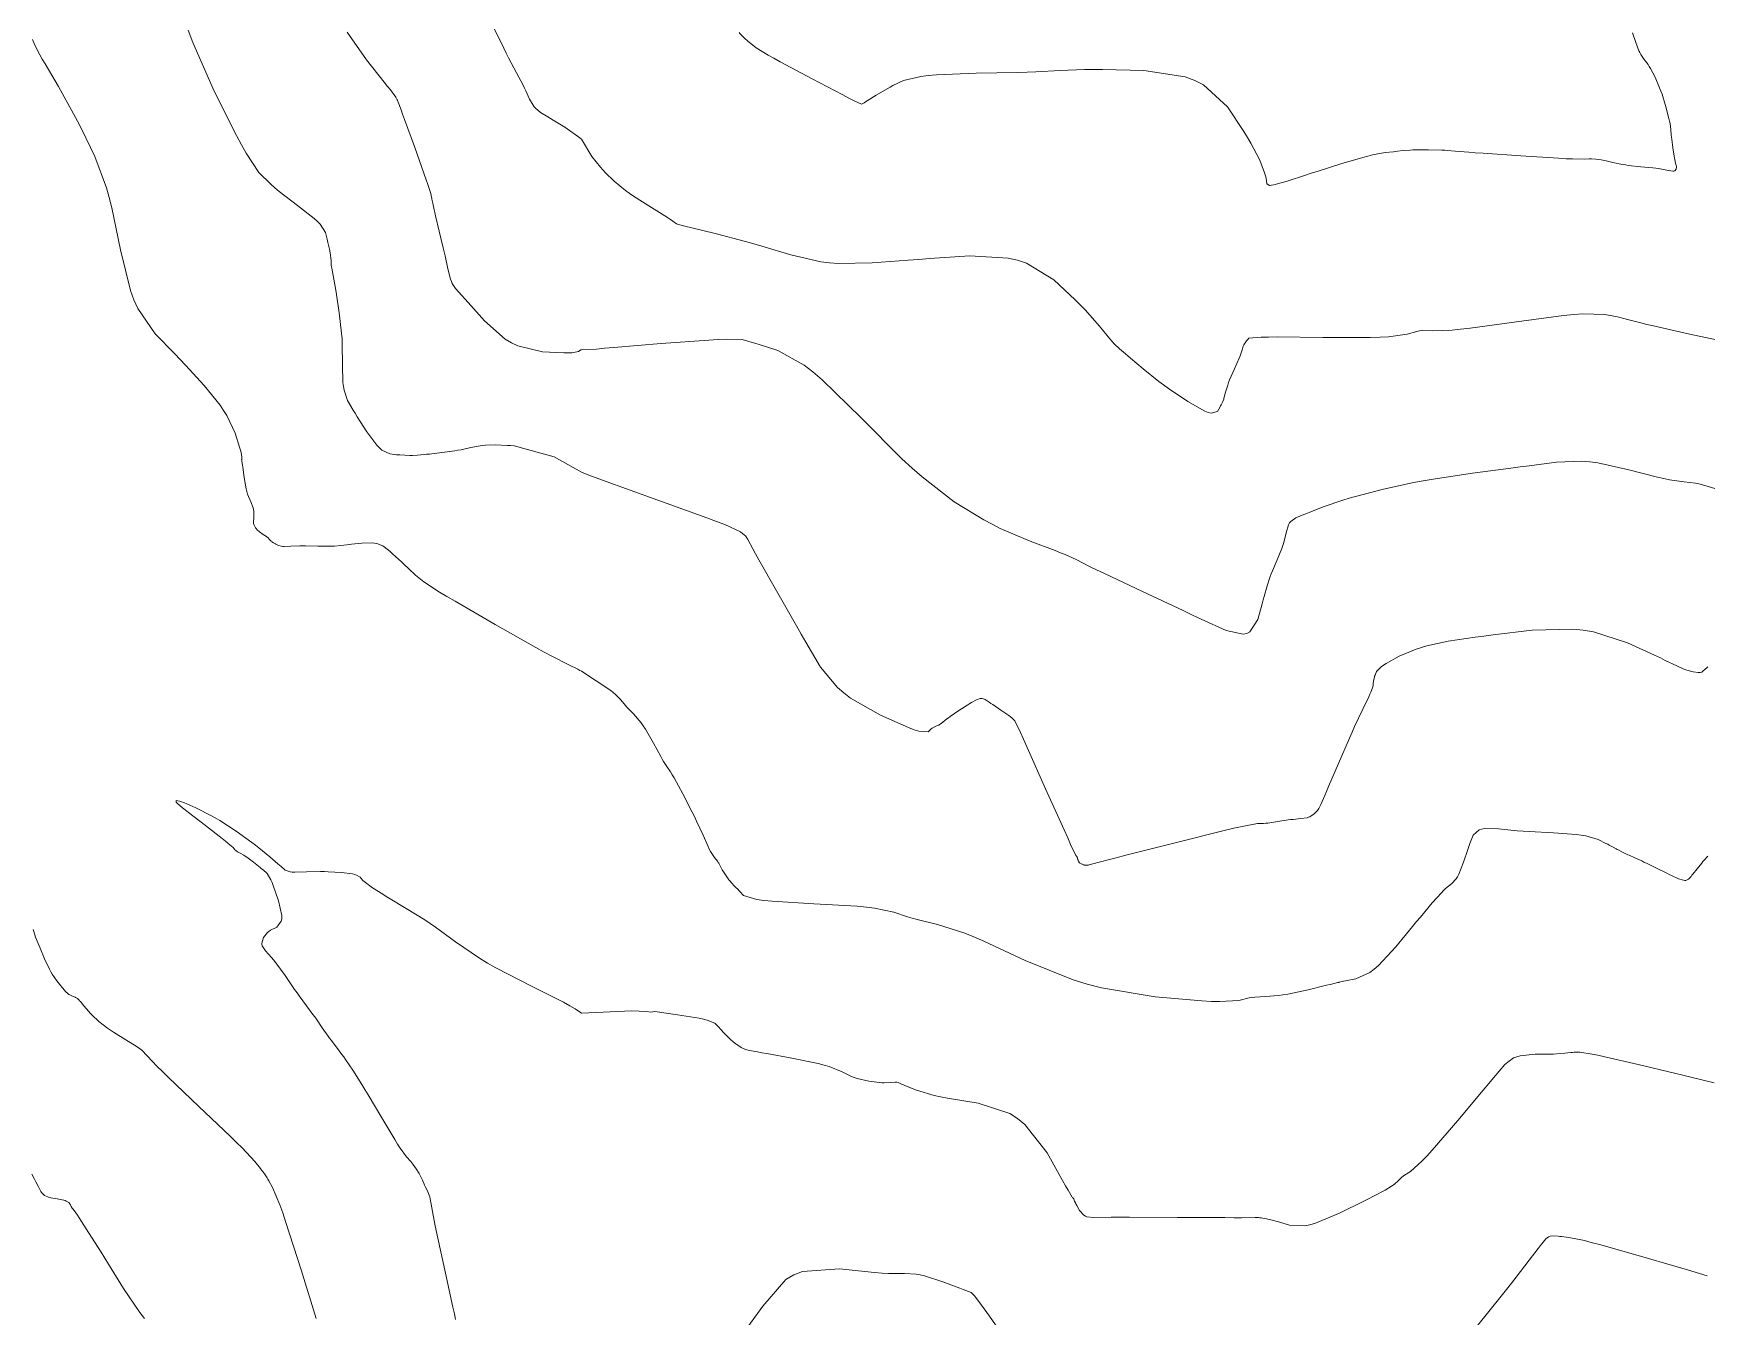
# Model space of a CAD drawing. Header units: millimetres. Extents: x 837477 to 838477, y 1189014 to 1191014.
# Drawn here: x 837934.6 to 838134.3, y 1189765.8 to 1189918.9 of the extents above; entities that cross this region are included whole.
import ezdxf

# ---------------------------------------------------------------- set-up
doc = ezdxf.new("R2010")
doc.units = ezdxf.units.MM
doc.header["$LTSCALE"] = 0.3
doc.layers.add('COTAS 10', color=252, linetype='Continuous', lineweight=9)

msp = doc.modelspace()

# ---------------------------------------------------------------- linework, layer by layer
at = {"layer": 'COTAS 10'}
for points in [[(837934.479, 1189918.184), (837934.768, 1189917.525), (837935.376, 1189916.354), (837935.656, 1189915.854), (837935.984, 1189915.277), (837937.571, 1189912.561), (837939.395, 1189909.328), (837939.873, 1189908.426), (837940.338, 1189907.521), (837941.92, 1189904.228), (837943.305, 1189900.502), (837943.647, 1189899.324), (837943.97, 1189898.082), (837944.988, 1189893.068), (837946.172, 1189888.232), (837946.6, 1189887.102), (837947.073, 1189886.063), (837949.142, 1189883.068), (837951.467, 1189880.658), (837952.1, 1189879.988), (837952.729, 1189879.317), (837954.961, 1189876.884), (837956.869, 1189874.528), (837957.292, 1189873.905), (837957.67, 1189873.294), (837958.658, 1189871.198), (837959.206, 1189869.531), (837959.307, 1189869.192), (837959.386, 1189868.907), (837959.488, 1189868.318), (837959.457, 1189868.11), (837959.453, 1189868.065), (837959.451, 1189868.026), (837959.458, 1189867.927), (837959.515, 1189867.58), (837959.544, 1189867.383), (837959.578, 1189867.143), (837959.75, 1189865.913), (837959.997, 1189864.549), (837960.079, 1189864.224), (837960.166, 1189863.922), (837960.532, 1189863.024), (837960.832, 1189862.288), (837960.879, 1189862.088), (837960.91, 1189861.891), (837960.89, 1189861.192), (837960.845, 1189860.576), (837960.86, 1189860.43), (837960.887, 1189860.295), (837961.086, 1189859.896), (837961.398, 1189859.578), (837961.497, 1189859.494), (837961.6, 1189859.411), (837962.02, 1189859.125), (837962.414, 1189858.865), (837962.502, 1189858.798), (837962.581, 1189858.734), (837962.79, 1189858.524), (837962.953, 1189858.342), (837963.002, 1189858.296), (837963.054, 1189858.251), (837963.258, 1189858.108), (837963.477, 1189857.978), (837963.539, 1189857.943), (837963.601, 1189857.909), (837963.829, 1189857.785), (837964.198, 1189857.699), (837964.35, 1189857.688), (837964.522, 1189857.682), (837965.325, 1189857.706), (837966.392, 1189857.745), (837966.731, 1189857.749), (837967.09, 1189857.749), (837968.545, 1189857.726), (837969.926, 1189857.708), (837970.238, 1189857.712), (837970.52, 1189857.72), (837971.283, 1189857.782), (837972.012, 1189857.88), (837972.272, 1189857.911), (837972.558, 1189857.944), (837973.799, 1189858.074), (837975.04, 1189858.112), (837975.325, 1189858.086), (837975.585, 1189858.045), (837976.314, 1189857.764), (837976.994, 1189857.235), (837977.224, 1189857.036), (837977.472, 1189856.815), (837978.516, 1189855.828), (837979.634, 1189854.775), (837979.929, 1189854.512), (837980.216, 1189854.261), (837981.198, 1189853.457), (837983.074, 1189852.236), (837983.926, 1189851.722), (837984.921, 1189851.131), (837989.713, 1189848.363), (837994.548, 1189845.636), (837995.571, 1189845.071), (837996.457, 1189844.588), (837998.514, 1189843.532), (837999.575, 1189843.02), (837999.832, 1189842.881), (838000, 1189842.785), (838003.511, 1189840.49), (838003.806, 1189840.24), (838004.062, 1189840.015), (838004.653, 1189839.411), (838005.096, 1189838.883), (838005.257, 1189838.706), (838005.436, 1189838.517), (838006.22, 1189837.721), (838007.133, 1189836.643), (838007.393, 1189836.275), (838007.656, 1189835.877), (838008.628, 1189834.187), (838009.474, 1189832.617), (838009.656, 1189832.294), (838009.816, 1189832.02), (838010.205, 1189831.433), (838010.645, 1189830.764), (838010.836, 1189830.438), (838011.058, 1189830.05), (838012.107, 1189828.142), (838013.235, 1189825.981), (838013.506, 1189825.434), (838013.759, 1189824.91), (838014.521, 1189823.204), (838015.121, 1189821.851), (838015.271, 1189821.55), (838015.414, 1189821.28), (838015.873, 1189820.571), (838016.236, 1189820.099), (838016.318, 1189819.978), (838016.393, 1189819.863), (838016.597, 1189819.484), (838016.796, 1189819.099), (838016.867, 1189818.98), (838016.945, 1189818.855), (838017.285, 1189818.36), (838017.616, 1189817.907), (838017.689, 1189817.81), (838017.754, 1189817.724), (838017.92, 1189817.515), (838018.061, 1189817.36), (838018.111, 1189817.309), (838018.165, 1189817.255), (838018.397, 1189817.029), (838018.704, 1189816.724), (838018.806, 1189816.619), (838018.914, 1189816.506), (838019.365, 1189816.026), (838020.954, 1189815.548), (838021.78, 1189815.437), (838022.773, 1189815.334), (838027.755, 1189815.037), (838032.911, 1189814.739), (838034.014, 1189814.636), (838034.977, 1189814.524), (838037.282, 1189814.044), (838038.929, 1189813.488), (838039.476, 1189813.327), (838040.063, 1189813.164), (838042.513, 1189812.551), (838045.767, 1189811.51), (838046.861, 1189811.076), (838048.038, 1189810.58), (838052.986, 1189808.265), (838058.703, 1189805.94), (838060.366, 1189805.437), (838062.062, 1189804.996), (838068.477, 1189803.915), (838074.049, 1189803.439), (838075.215, 1189803.379), (838076.218, 1189803.35), (838078.477, 1189803.506), (838079.687, 1189803.793), (838080.029, 1189803.847), (838080.373, 1189803.889), (838081.638, 1189803.95), (838083.2, 1189804.069), (838083.731, 1189804.149), (838084.305, 1189804.248), (838086.737, 1189804.776), (838088.934, 1189805.307), (838089.36, 1189805.409), (838089.708, 1189805.492), (838090.308, 1189805.625), (838090.383, 1189805.634), (838090.401, 1189805.638), (838090.416, 1189805.642), (838090.461, 1189805.661), (838090.787, 1189805.738), (838090.98, 1189805.778), (838091.218, 1189805.827), (838092.449, 1189806.074), (838094.103, 1189806.841), (838094.607, 1189807.217), (838095.132, 1189807.665), (838097.196, 1189809.876), (838099.201, 1189812.311), (838099.688, 1189812.899), (838100.147, 1189813.451), (838101.558, 1189815.133), (838102.652, 1189816.358), (838102.91, 1189816.62), (838103.15, 1189816.85), (838103.853, 1189817.402), (838104.424, 1189818.003), (838104.58, 1189818.263), (838104.734, 1189818.564), (838105.283, 1189819.987), (838105.791, 1189821.511), (838105.921, 1189821.875), (838106.045, 1189822.213), (838106.451, 1189823.227), (838107.143, 1189823.859), (838107.447, 1189823.957), (838107.8, 1189824.022), (838109.484, 1189823.979), (838111.704, 1189823.747), (838112.396, 1189823.693), (838113.122, 1189823.644), (838116.02, 1189823.501), (838118.737, 1189823.308), (838119.347, 1189823.226), (838119.896, 1189823.132), (838121.368, 1189822.693), (838122.294, 1189822.237), (838122.5, 1189822.133), (838122.683, 1189822.039), (838123.158, 1189821.781), (838123.52, 1189821.577), (838123.632, 1189821.517), (838123.748, 1189821.456), (838124.207, 1189821.223), (838124.739, 1189820.968), (838124.902, 1189820.893), (838125.07, 1189820.816), (838125.732, 1189820.52), (838126.559, 1189820.14), (838126.831, 1189820.009), (838127.122, 1189819.868), (838128.33, 1189819.267), (838129.54, 1189818.667), (838129.833, 1189818.527), (838130.107, 1189818.399), (838130.942, 1189818.027), (838131.563, 1189817.835), (838131.701, 1189817.82), (838131.824, 1189817.822), (838132.149, 1189817.963), (838132.448, 1189818.307), (838132.555, 1189818.436), (838132.672, 1189818.58), (838133.185, 1189819.22), (838133.732, 1189819.898), (838133.87, 1189820.065), (838134.003, 1189820.224), (838134.439, 1189820.722)], [(838134.446, 1189843.328), (838134.036, 1189842.968), (838133.952, 1189842.892), (838133.881, 1189842.825), (838133.73, 1189842.669), (838133.529, 1189842.621), (838133.425, 1189842.624), (838133.302, 1189842.633), (838132.685, 1189842.722), (838131.931, 1189842.909), (838131.721, 1189842.98), (838131.51, 1189843.059), (838130.743, 1189843.413), (838129.375, 1189844.087), (838128.785, 1189844.368), (838128.104, 1189844.69), (838124.879, 1189846.19), (838120.805, 1189847.496), (838119.588, 1189847.695), (838118.332, 1189847.823), (838113.473, 1189847.696), (838108.83, 1189847.136), (838107.71, 1189846.99), (838106.662, 1189846.849), (838103.473, 1189846.371), (838100.919, 1189845.821), (838100.27, 1189845.634), (838099.646, 1189845.431), (838097.606, 1189844.571), (838096.054, 1189843.711), (838095.738, 1189843.509), (838095.471, 1189843.322), (838094.92, 1189842.774), (838094.726, 1189842.33), (838094.685, 1189842.208), (838094.649, 1189842.087), (838094.565, 1189841.656), (838094.516, 1189841.268), (838094.503, 1189841.175), (838094.489, 1189841.087), (838094.437, 1189840.821), (838094.225, 1189840.292), (838094.111, 1189840.038), (838093.972, 1189839.738), (838093.267, 1189838.268), (838092.297, 1189836.194), (838091.99, 1189835.514), (838091.667, 1189834.786), (838090.362, 1189831.775), (838089.184, 1189829.011), (838088.94, 1189828.44), (838088.732, 1189827.953), (838088.28, 1189826.893), (838088.021, 1189826.407), (838087.935, 1189826.281), (838087.844, 1189826.159), (838087.462, 1189825.749), (838086.961, 1189825.429), (838086.794, 1189825.364), (838086.615, 1189825.308), (838085.868, 1189825.192), (838084.944, 1189825.108), (838084.654, 1189825.073), (838084.349, 1189825.033), (838083.124, 1189824.845), (838081.951, 1189824.672), (838081.678, 1189824.641), (838081.429, 1189824.618), (838080.718, 1189824.594), (838078.864, 1189824.259), (838077.894, 1189824.039), (838076.726, 1189823.764), (838070.857, 1189822.313), (838064.998, 1189820.826), (838063.835, 1189820.528), (838062.872, 1189820.281), (838061.056, 1189819.801), (838060.611, 1189819.679), (838060.512, 1189819.657), (838060.425, 1189819.641), (838060.199, 1189819.623), (838060.028, 1189819.658), (838059.975, 1189819.675), (838059.92, 1189819.695), (838059.703, 1189819.791), (838059.514, 1189819.889), (838059.478, 1189819.909), (838059.448, 1189819.927), (838059.397, 1189819.969), (838059.392, 1189819.993), (838059.39, 1189820.005), (838059.388, 1189820.027), (838059.38, 1189820.056), (838059.375, 1189820.067), (838059.369, 1189820.079), (838059.336, 1189820.133), (838059.3, 1189820.194), (838059.291, 1189820.21), (838059.283, 1189820.225), (838059.258, 1189820.28), (838059.237, 1189820.341), (838059.231, 1189820.361), (838059.225, 1189820.383), (838059.201, 1189820.472), (838059.158, 1189820.583), (838059.14, 1189820.618), (838059.119, 1189820.655), (838059.021, 1189820.805), (838058.397, 1189822.125), (838058.045, 1189822.9), (838057.615, 1189823.852), (838055.416, 1189828.769), (838053.207, 1189833.704), (838052.771, 1189834.668), (838052.411, 1189835.457), (838051.748, 1189836.853), (838051.391, 1189837.209), (838051.225, 1189837.343), (838051.03, 1189837.491), (838050.082, 1189838.156), (838049.1, 1189838.811), (838048.883, 1189838.954), (838048.691, 1189839.08), (838048.196, 1189839.396), (838047.834, 1189839.522), (838047.725, 1189839.527), (838047.613, 1189839.521), (838047.176, 1189839.392), (838046.57, 1189839.065), (838046.351, 1189838.934), (838046.109, 1189838.784), (838045.052, 1189838.096), (838044.027, 1189837.395), (838043.807, 1189837.238), (838043.614, 1189837.097), (838043.144, 1189836.718), (838042.84, 1189836.474), (838042.752, 1189836.417), (838042.661, 1189836.365), (838042.319, 1189836.216), (838041.959, 1189836.044), (838041.858, 1189835.978), (838041.757, 1189835.903), (838041.383, 1189835.565), (838040.282, 1189835.628), (838039.722, 1189835.807), (838039.051, 1189836.055), (838035.703, 1189837.532), (838032.129, 1189839.591), (838031.315, 1189840.206), (838030.577, 1189840.84), (838028.544, 1189843.291), (838026.804, 1189846.252), (838026.25, 1189847.207), (838025.665, 1189848.221), (838023.291, 1189852.372), (838021.198, 1189856.074), (838020.789, 1189856.805), (838020.455, 1189857.409), (838019.867, 1189858.526), (838019.667, 1189858.84), (838019.579, 1189858.938), (838019.476, 1189859.039), (838018.982, 1189859.445), (838017.112, 1189860.284), (838016.14, 1189860.66), (838014.972, 1189861.098), (838009.116, 1189863.196), (838002.516, 1189865.577), (838000.879, 1189866.194), (838000, 1189866.532), (837996.741, 1189868.379), (837991.967, 1189869.677), (837991.539, 1189869.712), (837991.127, 1189869.743), (837989.769, 1189869.806), (837988.553, 1189869.774), (837988.23, 1189869.744), (837987.913, 1189869.705), (837986.819, 1189869.488), (837985.642, 1189869.226), (837985.273, 1189869.159), (837984.885, 1189869.094), (837983.326, 1189868.88), (837981.858, 1189868.712), (837981.527, 1189868.677), (837981.228, 1189868.647), (837980.423, 1189868.578), (837979.835, 1189868.553), (837979.674, 1189868.55), (837979.514, 1189868.549), (837978.941, 1189868.56), (837978.317, 1189868.599), (837978.125, 1189868.615), (837977.924, 1189868.633), (837977.129, 1189868.718), (837976.193, 1189869.187), (837975.903, 1189869.447), (837975.6, 1189869.764), (837974.394, 1189871.378), (837973.253, 1189873.157), (837972.99, 1189873.577), (837972.751, 1189873.966), (837972.082, 1189875.111), (837971.675, 1189876.336), (837971.603, 1189876.776), (837971.547, 1189877.259), (837971.489, 1189879.369), (837971.463, 1189881.778), (837971.428, 1189882.451), (837971.38, 1189883.126), (837971.108, 1189885.583), (837970.782, 1189887.766), (837970.701, 1189888.268), (837970.625, 1189888.726), (837970.382, 1189890.008), (837970.21, 1189890.877), (837970.178, 1189891.074), (837970.153, 1189891.252), (837970.117, 1189891.738), (837970.092, 1189892.178), (837970.073, 1189892.327), (837970.049, 1189892.488), (837969.918, 1189893.171), (837969.746, 1189893.939), (837969.695, 1189894.154), (837969.644, 1189894.37), (837969.45, 1189895.159), (837968.817, 1189896.139), (837968.488, 1189896.475), (837968.093, 1189896.84), (837966.115, 1189898.389), (837963.944, 1189900.047), (837963.427, 1189900.48), (837962.947, 1189900.902), (837961.518, 1189902.33), (837959.976, 1189904.64), (837959.425, 1189905.619), (837958.819, 1189906.744), (837956.181, 1189912.029), (837953.612, 1189917.834), (837953.05, 1189919.287)], [(838135.57, 1189864.515), (838133.819, 1189865.041), (838133.38, 1189865.145), (838132.962, 1189865.232), (838131.622, 1189865.393), (838129.877, 1189865.642), (838129.204, 1189865.784), (838128.45, 1189865.957), (838125.039, 1189866.845), (838121.309, 1189867.648), (838120.353, 1189867.769), (838119.429, 1189867.844), (838116.371, 1189867.749), (838113.109, 1189867.311), (838112.057, 1189867.171), (838110.94, 1189867.023), (838106.371, 1189866.42), (838101.68, 1189865.725), (838100.486, 1189865.519), (838099.338, 1189865.308), (838095.572, 1189864.494), (838092.402, 1189863.661), (838091.63, 1189863.437), (838090.903, 1189863.216), (838088.659, 1189862.44), (838086.956, 1189861.776), (838086.57, 1189861.625), (838086.221, 1189861.487), (838085.273, 1189861.11), (838084.666, 1189860.662), (838084.533, 1189860.481), (838084.415, 1189860.274), (838084.115, 1189859.321), (838083.83, 1189858.148), (838083.721, 1189857.802), (838083.599, 1189857.448), (838083.052, 1189856.095), (838082.485, 1189854.757), (838082.351, 1189854.412), (838082.227, 1189854.078), (838081.864, 1189852.967), (838081.509, 1189851.721), (838081.39, 1189851.302), (838081.263, 1189850.851), (838080.732, 1189848.957), (838079.795, 1189847.478), (838079.412, 1189847.288), (838078.975, 1189847.194), (838076.952, 1189847.648), (838073.977, 1189849.016), (838072.94, 1189849.497), (838071.81, 1189850.023), (838066.961, 1189852.295), (838062.431, 1189854.438), (838061.503, 1189854.883), (838060.716, 1189855.264), (838059.051, 1189856.105), (838057.756, 1189856.701), (838057.203, 1189856.928), (838056.564, 1189857.182), (838053.554, 1189858.322), (838049.999, 1189859.841), (838049.017, 1189860.334), (838048.036, 1189860.858), (838044.503, 1189863.014), (838040.657, 1189865.983), (838039.479, 1189867.021), (838038.252, 1189868.151), (838033.413, 1189873.014), (838028.749, 1189877.58), (838027.632, 1189878.524), (838026.592, 1189879.33), (838023.463, 1189881.084), (838021.207, 1189881.8), (838020.716, 1189881.951), (838020.283, 1189882.082), (838019.202, 1189882.385), (838017.292, 1189882.415), (838016.336, 1189882.374), (838015.196, 1189882.312), (838009.536, 1189881.908), (838003.887, 1189881.44), (838002.754, 1189881.338), (838001.807, 1189881.246), (838000, 1189881.143), (837999.937, 1189881.131), (837999.669, 1189880.954), (837998.852, 1189880.785), (837998.428, 1189880.775), (837997.919, 1189880.78), (837995.366, 1189880.927), (837992.41, 1189881.641), (837991.647, 1189882.003), (837990.907, 1189882.436), (837988.432, 1189884.594), (837986.487, 1189886.785), (837986.082, 1189887.238), (837985.734, 1189887.626), (837984.957, 1189888.474), (837984.577, 1189889.084), (837984.478, 1189889.321), (837984.383, 1189889.589), (837984.064, 1189890.802), (837983.724, 1189892.352), (837983.616, 1189892.831), (837983.501, 1189893.333), (837983.033, 1189895.326), (837982.604, 1189897.138), (837982.514, 1189897.525), (837982.437, 1189897.863), (837982.259, 1189898.671), (837982.163, 1189899.139), (837982.137, 1189899.262), (837982.111, 1189899.383), (837982.019, 1189899.797), (837981.664, 1189900.898), (837981.473, 1189901.452), (837981.241, 1189902.114), (837980.066, 1189905.403), (837978.895, 1189908.649), (837978.666, 1189909.284), (837978.477, 1189909.804), (837978.138, 1189910.727), (837978.063, 1189910.901), (837978.041, 1189910.949), (837978.018, 1189910.996), (837977.93, 1189911.164), (837977.847, 1189911.313), (837977.827, 1189911.347), (837977.808, 1189911.379), (837977.751, 1189911.469), (837977.202, 1189912.174), (837976.874, 1189912.593), (837976.468, 1189913.109), (837974.367, 1189915.78), (837972.041, 1189919.05)], [(837989.641, 1189919.406), (837990.738, 1189917.143), (837991.025, 1189916.569), (837991.304, 1189916.019), (837992.253, 1189914.226), (837993.042, 1189912.746), (837993.221, 1189912.393), (837993.384, 1189912.065), (837993.827, 1189911.085), (837994.23, 1189910.343), (837994.367, 1189910.164), (837994.514, 1189909.998), (837995.137, 1189909.494), (837996, 1189908.961), (837996.299, 1189908.776), (837996.623, 1189908.574), (837998.012, 1189907.71), (837999.814, 1189906.433), (838000, 1189906.286), (838001.26, 1189904.222), (838002.266, 1189902.957), (838002.552, 1189902.631), (838002.84, 1189902.315), (838003.906, 1189901.26), (838005.248, 1189900.179), (838005.711, 1189899.847), (838006.213, 1189899.5), (838008.353, 1189898.126), (838010.273, 1189896.938), (838010.636, 1189896.707), (838010.926, 1189896.52), (838011.362, 1189896.197), (838012.044, 1189895.989), (838012.488, 1189895.874), (838013.044, 1189895.733), (838015.975, 1189895.014), (838019.585, 1189894.088), (838020.569, 1189893.816), (838021.547, 1189893.537), (838025.019, 1189892.476), (838028.589, 1189891.656), (838029.627, 1189891.53), (838030.688, 1189891.447), (838034.698, 1189891.514), (838039.015, 1189891.857), (838040.268, 1189891.948), (838041.546, 1189892.039), (838046.373, 1189892.354), (838050.942, 1189892.104), (838052.059, 1189891.838), (838053.111, 1189891.486), (838056.373, 1189889.506), (838058.938, 1189887.114), (838059.55, 1189886.503), (838060.12, 1189885.915), (838061.828, 1189883.974), (838063.069, 1189882.464), (838063.345, 1189882.147), (838063.592, 1189881.873), (838064.241, 1189881.249), (838064.95, 1189880.681), (838065.236, 1189880.443), (838065.559, 1189880.17), (838067.048, 1189878.893), (838068.925, 1189877.376), (838069.492, 1189876.951), (838070.081, 1189876.525), (838072.381, 1189874.97), (838074.408, 1189873.833), (838074.824, 1189873.671), (838075.178, 1189873.575), (838075.933, 1189873.778), (838076.236, 1189874.337), (838076.304, 1189874.465), (838076.366, 1189874.582), (838076.533, 1189874.909), (838076.663, 1189875.244), (838076.7, 1189875.367), (838076.739, 1189875.502), (838076.886, 1189876.1), (838077.141, 1189876.943), (838077.248, 1189877.234), (838077.371, 1189877.549), (838077.944, 1189878.893), (838078.502, 1189880.17), (838078.614, 1189880.443), (838078.707, 1189880.681), (838078.893, 1189881.249), (838078.983, 1189881.569), (838079.016, 1189881.652), (838079.053, 1189881.731), (838079.216, 1189881.996), (838079.401, 1189882.229), (838079.451, 1189882.289), (838079.502, 1189882.348), (838079.683, 1189882.543), (838081.146, 1189882.665), (838082.005, 1189882.678), (838083.061, 1189882.682), (838088.513, 1189882.619), (838094.151, 1189882.606), (838095.324, 1189882.642), (838096.328, 1189882.694), (838098.556, 1189883.025), (838099.713, 1189883.353), (838100.043, 1189883.404), (838100.377, 1189883.437), (838101.616, 1189883.411), (838103.92, 1189883.493), (838104.925, 1189883.595), (838106.089, 1189883.73), (838111.616, 1189884.502), (838117.23, 1189885.24), (838118.448, 1189885.353), (838119.52, 1189885.428), (838122.175, 1189885.369), (838123.651, 1189885.079), (838123.979, 1189885.007), (838124.272, 1189884.939), (838125.042, 1189884.724), (838126.454, 1189884.354), (838127.153, 1189884.187), (838127.986, 1189883.993), (838132.105, 1189883.063), (838136.254, 1189882.184)], [(838125.475, 1189918.994), (838125.865, 1189917.841), (838126.236, 1189916.847), (838126.344, 1189916.616), (838126.455, 1189916.405), (838126.871, 1189915.803), (838127.33, 1189915.188), (838127.467, 1189914.968), (838127.608, 1189914.727), (838128.152, 1189913.68), (838128.699, 1189912.416), (838128.842, 1189912.039), (838128.982, 1189911.65), (838129.453, 1189910.146), (838129.816, 1189908.769), (838129.886, 1189908.459), (838129.944, 1189908.181), (838130.047, 1189907.435), (838130.093, 1189906.769), (838130.116, 1189906.541), (838130.143, 1189906.294), (838130.276, 1189905.245), (838130.425, 1189904.251), (838130.462, 1189904.039), (838130.497, 1189903.854), (838130.609, 1189903.415), (838130.682, 1189903.146), (838130.693, 1189903.069), (838130.7, 1189902.99), (838130.692, 1189902.696), (838130.499, 1189902.493), (838130.39, 1189902.473), (838130.256, 1189902.468), (838129.569, 1189902.578), (838128.578, 1189902.772), (838128.252, 1189902.819), (838127.904, 1189902.865), (838126.464, 1189903.007), (838124.984, 1189903.159), (838124.611, 1189903.211), (838124.255, 1189903.267), (838123.104, 1189903.504), (838122.16, 1189903.727), (838121.935, 1189903.774), (838121.726, 1189903.816), (838121.099, 1189903.914), (838120.577, 1189903.949), (838120.432, 1189903.949), (838120.288, 1189903.947), (838119.768, 1189903.906), (838118.283, 1189903.926), (838117.531, 1189903.962), (838116.63, 1189904.01), (838112.143, 1189904.294), (838107.622, 1189904.607), (838106.7, 1189904.674), (838105.92, 1189904.733), (838104.297, 1189904.876), (838103.39, 1189904.95), (838103.063, 1189904.966), (838102.702, 1189904.979), (838101.124, 1189905.01), (838099.57, 1189905.008), (838099.224, 1189905.001), (838098.914, 1189904.991), (838098.102, 1189904.928), (838097.419, 1189904.841), (838097.191, 1189904.815), (838096.946, 1189904.788), (838095.922, 1189904.686), (838094.421, 1189904.413), (838093.875, 1189904.28), (838093.274, 1189904.121), (838090.636, 1189903.337), (838087.829, 1189902.446), (838087.122, 1189902.219), (838086.445, 1189902.001), (838084.254, 1189901.286), (838082.668, 1189900.837), (838082.373, 1189900.786), (838082.14, 1189900.768), (838081.817, 1189900.971), (838081.738, 1189901.652), (838081.657, 1189901.935), (838081.552, 1189902.259), (838080.962, 1189903.771), (838079.918, 1189905.834), (838079.526, 1189906.505), (838079.089, 1189907.22), (838077.14, 1189910.162), (838074.243, 1189912.788), (838073.209, 1189913.304), (838072.075, 1189913.728), (838067.14, 1189914.495), (838062.204, 1189914.597), (838061.069, 1189914.601), (838060.034, 1189914.596), (838057.136, 1189914.491), (838054.238, 1189914.335), (838053.204, 1189914.298), (838052.069, 1189914.263), (838047.136, 1189914.157), (838042.402, 1189913.972), (838041.393, 1189913.888), (838040.515, 1189913.789), (838038.436, 1189913.31), (838037.194, 1189912.688), (838036.844, 1189912.499), (838036.491, 1189912.302), (838035.194, 1189911.528), (838034.126, 1189910.863), (838033.916, 1189910.735), (838033.744, 1189910.631), (838033.436, 1189910.457), (838032.492, 1189910.913), (838031.92, 1189911.205), (838031.213, 1189911.57), (838027.535, 1189913.489), (838023.739, 1189915.513), (838022.956, 1189915.944), (838022.291, 1189916.319), (838020.858, 1189917.208), (838020.232, 1189917.706), (838020.075, 1189917.835), (838019.926, 1189917.96), (838019.444, 1189918.381), (838019.03, 1189918.785), (838018.923, 1189918.9), (838018.82, 1189919.015)], [(838135.202, 1189793.659), (838132.422, 1189794.354), (838131.478, 1189794.584), (838130.458, 1189794.831), (838126.142, 1189795.861), (838122.144, 1189796.777), (838121.325, 1189796.953), (838120.63, 1189797.094), (838119.157, 1189797.321), (838118.483, 1189797.304), (838118.29, 1189797.292), (838118.096, 1189797.276), (838117.374, 1189797.192), (838116.385, 1189797.109), (838116.021, 1189797.094), (838115.619, 1189797.083), (838113.843, 1189797.069), (838112.055, 1189796.888), (838111.644, 1189796.771), (838111.271, 1189796.625), (838110.228, 1189795.853), (838108.876, 1189794.242), (838108.308, 1189793.567), (838107.656, 1189792.792), (838104.601, 1189789.165), (838101.546, 1189785.633), (838100.894, 1189784.918), (838100.326, 1189784.317), (838098.975, 1189783.097), (838098.262, 1189782.635), (838098.095, 1189782.513), (838097.943, 1189782.393), (838097.507, 1189781.979), (838097.054, 1189781.563), (838096.891, 1189781.441), (838096.711, 1189781.317), (838095.928, 1189780.846), (838094.566, 1189780.132), (838094.022, 1189779.856), (838093.406, 1189779.545), (838090.575, 1189778.136), (838087.637, 1189776.917), (838086.952, 1189776.726), (838086.323, 1189776.598), (838084.516, 1189776.665), (838083.217, 1189777.077), (838082.908, 1189777.166), (838082.621, 1189777.245), (838081.767, 1189777.442), (838081.13, 1189777.539), (838080.979, 1189777.556), (838080.84, 1189777.568), (838080.43, 1189777.573), (838078.804, 1189777.563), (838077.898, 1189777.565), (838076.795, 1189777.57), (838071.164, 1189777.606), (838065.421, 1189777.635), (838064.246, 1189777.635), (838063.252, 1189777.631), (838061.164, 1189777.59), (838060.349, 1189777.681), (838060.158, 1189777.761), (838059.982, 1189777.865), (838059.468, 1189778.438), (838059.128, 1189779.034), (838059.062, 1189779.153), (838059.007, 1189779.251), (838058.907, 1189779.438), (838058.882, 1189779.505), (838058.874, 1189779.528), (838058.866, 1189779.552), (838058.834, 1189779.655), (838058.796, 1189779.758), (838058.784, 1189779.782), (838058.772, 1189779.804), (838058.722, 1189779.869), (838058.668, 1189779.921), (838058.653, 1189779.936), (838058.637, 1189779.95), (838058.58, 1189780.002), (838058.084, 1189780.845), (838057.792, 1189781.359), (838057.433, 1189781.994), (838055.576, 1189785.298), (838052.921, 1189788.703), (838052.058, 1189789.402), (838051.139, 1189789.994), (838047.362, 1189791.251), (838043.717, 1189791.829), (838042.882, 1189791.993), (838042.123, 1189792.159), (838040.011, 1189792.774), (838038.692, 1189793.296), (838038.433, 1189793.403), (838038.219, 1189793.494), (838037.83, 1189793.689), (838037.638, 1189793.744), (838037.549, 1189793.747), (838037.444, 1189793.745), (838036.936, 1189793.69), (838036.16, 1189793.663), (838035.887, 1189793.677), (838035.588, 1189793.701), (838034.296, 1189793.868), (838032.922, 1189794.175), (838032.572, 1189794.287), (838032.234, 1189794.412), (838031.12, 1189794.961), (838029.575, 1189795.595), (838028.965, 1189795.773), (838028.276, 1189795.952), (838025.129, 1189796.608), (838022.125, 1189797.148), (838021.526, 1189797.255), (838021.027, 1189797.343), (838020.066, 1189797.504), (838019.731, 1189797.588), (838019.628, 1189797.627), (838019.52, 1189797.673), (838019.091, 1189797.895), (838018.66, 1189798.158), (838018.55, 1189798.23), (838018.446, 1189798.302), (838018.104, 1189798.558), (838017.751, 1189798.872), (838017.639, 1189798.98), (838017.52, 1189799.097), (838017.04, 1189799.596), (838016.551, 1189800.118), (838016.427, 1189800.249), (838016.308, 1189800.375), (838015.921, 1189800.78), (838015.025, 1189801.159), (838014.587, 1189801.268), (838014.065, 1189801.378), (838011.492, 1189801.792), (838008.778, 1189802.157), (838008.306, 1189802.115), (838007.757, 1189802.186), (838006.008, 1189802.239), (838000, 1189801.974), (837999.261, 1189802.505), (837998.627, 1189802.866), (837997.865, 1189803.279), (837994.035, 1189805.2), (837989.802, 1189807.385), (837988.785, 1189807.963), (837987.836, 1189808.53), (837984.967, 1189810.484), (837982.59, 1189812.242), (837981.951, 1189812.685), (837981.319, 1189813.109), (837979.105, 1189814.486), (837977.171, 1189815.627), (837976.717, 1189815.903), (837976.297, 1189816.161), (837975.071, 1189816.95), (837974.238, 1189817.553), (837974.066, 1189817.693), (837973.919, 1189817.823), (837973.598, 1189818.196), (837973.162, 1189818.465), (837972.942, 1189818.53), (837972.68, 1189818.589), (837971.374, 1189818.766), (837969.77, 1189818.864), (837969.32, 1189818.874), (837968.866, 1189818.877), (837967.207, 1189818.826), (837965.792, 1189818.8), (837965.493, 1189818.819), (837965.234, 1189818.849), (837964.636, 1189819.053), (837964.15, 1189819.466), (837963.962, 1189819.628), (837963.752, 1189819.811), (837962.799, 1189820.643), (837961.517, 1189821.697), (837961.098, 1189822.02), (837960.651, 1189822.356), (837958.808, 1189823.683), (837956.835, 1189824.974), (837956.306, 1189825.288), (837955.785, 1189825.583), (837953.967, 1189826.493), (837952.533, 1189827.105), (837952.255, 1189827.214), (837952.028, 1189827.295), (837951.637, 1189827.367), (837951.624, 1189827.25), (837951.635, 1189827.211), (837951.653, 1189827.171), (837951.774, 1189827.004), (837952.386, 1189826.488), (837952.714, 1189826.227), (837953.111, 1189825.915), (837955.118, 1189824.36), (837957.12, 1189822.81), (837957.513, 1189822.501), (837957.837, 1189822.243), (837958.427, 1189821.747), (837958.554, 1189821.601), (837958.586, 1189821.564), (837958.616, 1189821.528), (837958.713, 1189821.413), (837958.85, 1189821.3), (837958.905, 1189821.265), (837958.968, 1189821.229), (837959.259, 1189821.088), (837959.709, 1189820.831), (837959.873, 1189820.722), (837960.054, 1189820.597), (837960.849, 1189820.007), (837961.653, 1189819.371), (837961.839, 1189819.217), (837962.009, 1189819.072), (837962.492, 1189818.626), (837962.931, 1189817.898), (837963.074, 1189817.575), (837963.225, 1189817.199), (837963.846, 1189815.403), (837964.227, 1189813.619), (837964.228, 1189813.251), (837964.183, 1189812.937), (837963.64, 1189812.259), (837962.884, 1189811.869), (837962.705, 1189811.737), (837962.539, 1189811.595), (837962.049, 1189810.994), (837961.841, 1189810.348), (837961.853, 1189810.177), (837961.894, 1189810.01), (837962.297, 1189809.433), (837963.019, 1189808.638), (837963.263, 1189808.333), (837963.526, 1189807.991), (837964.633, 1189806.452), (837965.776, 1189804.818), (837966.061, 1189804.417), (837966.333, 1189804.039), (837967.201, 1189802.855), (837967.963, 1189801.82), (837968.168, 1189801.535), (837968.371, 1189801.249), (837969.08, 1189800.223), (837969.757, 1189799.249), (837969.939, 1189798.996), (837970.119, 1189798.752), (837970.752, 1189797.931), (837971.426, 1189797.038), (837971.633, 1189796.748), (837971.849, 1189796.439), (837972.702, 1189795.168), (837973.786, 1189793.446), (837974.148, 1189792.853), (837974.537, 1189792.209), (837976.164, 1189789.465), (837977.716, 1189786.884), (837978.057, 1189786.343), (837978.359, 1189785.877), (837979.132, 1189784.822), (837979.625, 1189784.257), (837979.752, 1189784.1), (837979.874, 1189783.944), (837980.281, 1189783.377), (837980.624, 1189782.826), (837980.707, 1189782.68), (837980.784, 1189782.536), (837981.017, 1189782.037), (837981.226, 1189781.563), (837981.288, 1189781.434), (837981.352, 1189781.306), (837981.596, 1189780.855), (837981.838, 1189780.261), (837981.9, 1189780.044), (837981.96, 1189779.803), (837982.156, 1189778.743), (837982.517, 1189776.81), (837982.68, 1189776.019), (837982.87, 1189775.117), (837983.785, 1189770.939), (837984.668, 1189766.898), (837984.838, 1189766.083), (837984.976, 1189765.399)], [(837968.341, 1189765.538), (837966.562, 1189771.339), (837964.743, 1189776.976), (837964.349, 1189778.131), (837964.003, 1189779.111), (837963.148, 1189781.185), (837962.679, 1189781.979), (837962.575, 1189782.152), (837962.484, 1189782.304), (837962.248, 1189782.684), (837961.962, 1189783.078), (837961.838, 1189783.239), (837961.696, 1189783.422), (837961.021, 1189784.274), (837959.512, 1189785.888), (837958.844, 1189786.553), (837958.067, 1189787.312), (837954.356, 1189790.84), (837950.719, 1189794.29), (837949.989, 1189794.999), (837949.379, 1189795.602), (837948.177, 1189796.893), (837947.529, 1189797.55), (837947.268, 1189797.753), (837946.972, 1189797.966), (837945.607, 1189798.811), (837944.147, 1189799.697), (837943.79, 1189799.936), (837943.453, 1189800.172), (837942.409, 1189800.999), (837941.581, 1189801.771), (837941.381, 1189801.973), (837941.193, 1189802.169), (837940.621, 1189802.832), (837940.204, 1189803.352), (837940.115, 1189803.458), (837940.037, 1189803.547), (837939.848, 1189803.731), (837939.687, 1189803.818), (837939.627, 1189803.845), (837939.559, 1189803.874), (837939.259, 1189803.992), (837938.924, 1189804.159), (837938.835, 1189804.219), (837938.747, 1189804.285), (837938.442, 1189804.574), (837938.099, 1189804.966), (837937.987, 1189805.098), (837937.867, 1189805.24), (837937.375, 1189805.835), (837936.823, 1189806.641), (837936.666, 1189806.916), (837936.507, 1189807.213), (837935.92, 1189808.473), (837935.393, 1189809.725), (837935.273, 1189810.017), (837935.163, 1189810.285), (837934.858, 1189811.055), (837934.628, 1189811.74), (837934.565, 1189811.954)], [(837934.406, 1189782.751), (837934.728, 1189782.169), (837934.814, 1189782.005), (837934.898, 1189781.84), (837935.191, 1189781.234), (837935.474, 1189780.704), (837935.553, 1189780.587), (837935.631, 1189780.483), (837935.916, 1189780.215), (837936.324, 1189780.039), (837936.481, 1189779.993), (837936.657, 1189779.949), (837937.449, 1189779.797), (837938.214, 1189779.646), (837938.373, 1189779.602), (837938.508, 1189779.557), (837938.803, 1189779.385), (837938.938, 1189779.201), (837938.973, 1189779.148), (837939.006, 1189779.094), (837939.117, 1189778.89), (837939.212, 1189778.716), (837939.236, 1189778.681), (837939.259, 1189778.65), (837939.334, 1189778.586), (837939.659, 1189778.139), (837939.84, 1189777.867), (837940.061, 1189777.531), (837941.186, 1189775.784), (837942.668, 1189773.445), (837943.113, 1189772.736), (837943.573, 1189772.001), (837945.36, 1189769.122), (837947.311, 1189766.266), (837947.874, 1189765.545)], [(838105.406, 1189762.773), (838107.822, 1189765.774), (838110.404, 1189768.991), (838111.004, 1189769.748), (838111.556, 1189770.447), (838113.135, 1189772.489), (838114.201, 1189773.891), (838114.429, 1189774.187), (838114.627, 1189774.442), (838115.1, 1189775.028), (838115.416, 1189775.282), (838115.516, 1189775.327), (838115.621, 1189775.361), (838116.046, 1189775.393), (838116.604, 1189775.343), (838116.793, 1189775.325), (838116.997, 1189775.305), (838117.86, 1189775.216), (838119.715, 1189774.823), (838120.545, 1189774.61), (838121.512, 1189774.353), (838126.146, 1189773.049), (838130.773, 1189771.707), (838131.735, 1189771.426), (838132.559, 1189771.184), (838134.382, 1189770.638)], [(838019.24, 1189763.676), (838021.658, 1189767.022), (838024.406, 1189770.188), (838025.356, 1189770.741), (838026.387, 1189771.153), (838030.795, 1189771.472), (838034.99, 1189771.02), (838035.889, 1189770.947), (838036.673, 1189770.896), (838038.552, 1189770.898), (838039.946, 1189770.835), (838040.424, 1189770.743), (838040.942, 1189770.619), (838043.144, 1189769.9), (838045.159, 1189769.143), (838045.558, 1189768.994), (838045.889, 1189768.872), (838046.512, 1189768.649), (838046.953, 1189768.184), (838047.169, 1189767.91), (838047.426, 1189767.572), (838048.695, 1189765.825), (838050.162, 1189763.751)]]:
    msp.add_lwpolyline(points, dxfattribs=at)

doc.saveas('drawing.dxf')
